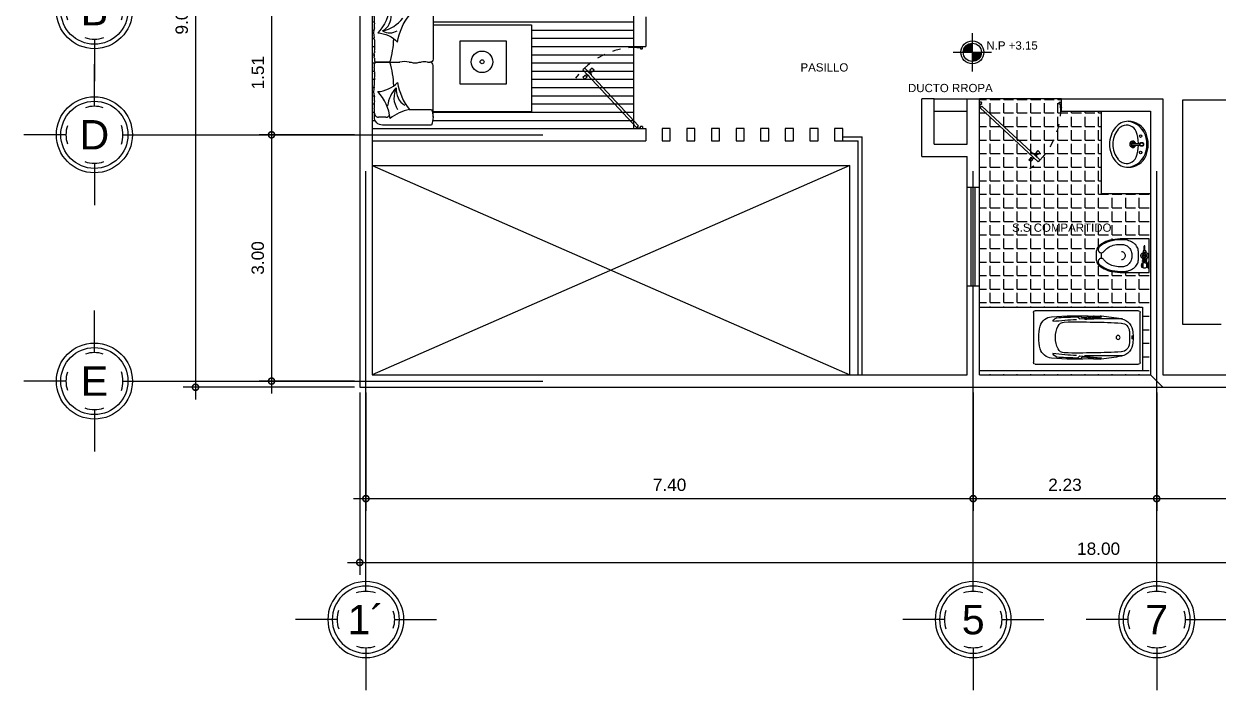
# Model space of a CAD drawing. Header units: inches. Extents: x -370 to 18, y -197 to 199.
# Drawn here: x -172.28 to -157.73, y 166.97 to 175.08 of the extents above; entities that cross this region are included whole.
import ezdxf
from ezdxf.enums import TextEntityAlignment as Align

# ---------------------------------------------------------------- set-up
doc = ezdxf.new("R2010")
doc.units = ezdxf.units.IN
doc.header["$MEASUREMENT"] = 0
doc.header["$PDMODE"] = 34
doc.header["$PDSIZE"] = 0.2
doc.linetypes.add('CENTER2', pattern=[28.575, 19.05, -3.175, 3.175, -3.175])
doc.linetypes.add('RAYITAS', pattern=[0.375, 0.25, -0.125])
for name, color, linetype in [('artefactos', 1, 'Continuous'), ('aux2', 194, 'Continuous'), ('MUEBLES', 7, 'Continuous')]:
    doc.layers.add(name, color=color, linetype=linetype)
doc.styles.get("Standard").update_dxf_attribs({"font": 'arial.ttf'})
doc.linetypes.add('ZIGZAG', pattern='A,0.0001,-0.2,[131,ltypeshp.shx,S=0.2,R=0,X=-0.2,Y=0],-0.4,[131,ltypeshp.shx,S=0.2,R=180,X=0.2,Y=0],-0.2', length=0.8001)
doc.dimstyles.new('E100', dxfattribs={"dimtxt": 0.15, "dimasz": 0.15, "dimexe": 0.15, "dimexo": 0.0625, "dimgap": 0.09, "dimtad": 1, "dimzin": 0, "dimdsep": 46, "dimtxsty": 'Standard', "dimblk": 'DOTSMALL', "dimcen": 0.09, "dimdle": 0.15, "dimclrd": 1, "dimclre": 1, "dimclrt": 2, "dimazin": 0, "dimtfac": 1, "dimtofl": 0, "dimtmove": 1, "dimatfit": 1, "dimldrblk": 'OPEN90', "dimfxl": 1, "dimtolj": 1, "dimtzin": 0, "dimarcsym": 0})

# ---------------------------------------------------------------- blocks, each defined once
blk = doc.blocks.new('BC-P3')
at = {"color": 1}
for p, q in [((-0.352, 0), (0.352, 0)), ((-0.375, -1.477), (-0.375, -0.023)), ((0.375, -0.023), (0.375, -1.477)), ((-0.26, -0.25), (-0.26, -0.65)), ((0.26, -0.25), (0.26, -0.65)), ((-0.299, -0.646), (-0.304, -0.562)), ((-0.295, -0.615), (-0.289, -0.545)), ((-0.295, -0.615), (-0.29, -0.621)), ((-0.289, -0.545), (-0.288, -0.546)), ((-0.289, -0.622), (-0.278, -0.816)), ((-0.26, -0.847), (-0.285, -0.558)), ((0.26, -0.847), (0.285, -0.558)), ((0.289, -0.622), (0.278, -0.816)), ((0.289, -0.545), (0.288, -0.546)), ((0.295, -0.615), (0.289, -0.545)), ((0.295, -0.615), (0.29, -0.621)), ((0.299, -0.646), (0.304, -0.562)), ((-0.295, -0.835), (-0.28, -0.82)), ((-0.295, -0.885), (-0.295, -0.835)), ((0.295, -0.835), (0.28, -0.82)), ((0.295, -0.885), (0.295, -0.835)), ((-0.295, -0.885), (-0.261, -0.851)), ((0.295, -0.885), (0.261, -0.851)), ((0.352, -1.5), (-0.352, -1.5))]:
    blk.add_line(p, q, dxfattribs=at)
blk.add_lwpolyline([(-0.026, -0.108, 0.338364), (-0.025, -0.109, 0.038384), (-0.018, -0.11, 0.0164), (-0.01, -0.111, 0.011665), (0.002, -0.111, 0.011665), (0.013, -0.111, 0.0164), (0.021, -0.11, 0.038384), (0.029, -0.109, 0.338364), (0.029, -0.108, 0.338364), (0.029, -0.107, 0.038384), (0.021, -0.106, 0.0164), (0.013, -0.105, 0.011665), (0.002, -0.105, 0.011665), (-0.01, -0.105, 0.0164), (-0.018, -0.106, 0.038384), (-0.025, -0.107, 0.338364)], format="xyb", close=True, dxfattribs=at)
blk.add_circle((0, -0.31), 0.0275, dxfattribs=at)
for centre, radius, start, end in [((-0.352, -0.023), 0.023, 90, 180), ((-0.067, -0.301), 0.2, 92.1239, 168.9839), ((-0.082, -0.272), 0.12, 92.5539, 176.467), ((0, -2.1), 1.95, 90, 92.5539), ((0, -2.1), 2, 90, 92.1239), ((0, -2.1), 2, 87.8761, 90), ((0, -2.1), 1.95, 87.4461, 90), ((0.067, -0.301), 0.2, 11.0161, 87.8761), ((0.082, -0.272), 0.12, 3.533, 87.4461), ((0.352, -0.023), 0.023, 0, 90), ((2.677, -0.835), 2.995, 168.9839, 174.4587), ((7.962, -0.768), 8.179, 176.467, 179.1704), ((-7.962, -0.768), 8.179, 0.8296, 3.533), ((-2.677, -0.835), 2.995, 5.5413, 11.0161), ((3.668, -0.903), 3.974, 176.4609, 184.9418), ((-0.205, -0.556), 0.1, 174.4587, 183.7832), ((-0.389, -0.652), 0.09, 356.4609, 3.7832), ((-0.291, -0.622), 0.002, 5, 45.7989), ((-0.289, -0.548), 0.002, 12.2804, 69.2529), ((-0.384, -0.569), 0.1, 4.1251, 12.2804), ((4.742, -0.654), 5.002, 179.9558, 181.4637), ((8.359, -0.88), 8.578, 178.4608, 181.2396), ((-8.359, -0.88), 8.578, 358.7604, 1.5392), ((-4.742, -0.654), 5.002, 358.5363, 0.0442), ((0.384, -0.569), 0.1, 167.7196, 175.8749), ((0.289, -0.548), 0.002, 110.7471, 167.7196), ((0.291, -0.622), 0.002, 134.2011, 175), ((-3.668, -0.903), 3.974, 355.0582, 3.5391), ((0.389, -0.652), 0.09, 176.2168, 183.5391), ((0.205, -0.556), 0.1, 356.2168, 5.5413), ((-0.284, -0.816), 0.006, 315, 3.2505), ((0.284, -0.816), 0.006, 176.7495, 225), ((4.351, -0.851), 4.64, 180.3451, 183.6254), ((-0.266, -0.847), 0.006, 315, 5), ((4.742, -0.654), 5.002, 182.7348, 186.5873), ((-4.742, -0.654), 5.002, 353.4127, 357.2652), ((0.266, -0.847), 0.006, 175, 225), ((-4.351, -0.851), 4.64, 356.3746, 359.6549), ((-0.18, -1.139), 0.1, 182.9172, 241.9463), ((-0.117, -1.064), 0.1, 181.2396, 243.8791), ((0, -0.825), 0.366, 243.8791, 270), ((0, -0.825), 0.366, 270, 296.1209), ((0.117, -1.064), 0.1, 296.1209, 358.7604), ((0.18, -1.139), 0.1, 298.0537, 357.0828), ((-0.112, -1.23), 0.18, 184.9418, 254.479), ((0.112, -1.23), 0.18, 285.521, 355.0582), ((-0.352, -1.477), 0.023, 180, 270), ((0, -0.825), 0.6, 254.479, 270), ((0, -0.825), 0.6, 270, 285.521), ((0.352, -1.477), 0.023, 270, 0)]:
    blk.add_arc(centre, radius, start, end, dxfattribs=at)
blk = doc.blocks.new('lo')
at = {"layer": 'artefactos', "color": 1, "linetype": 'Continuous'}
for p, q in [((0.036, 0.012), (0.124, 0.012)), ((0.036, -0.012), (0.124, -0.012))]:
    blk.add_line(p, q, dxfattribs=at)
at = {"layer": 'artefactos', "color": 1}
blk.add_lwpolyline([(-0.175, -0.206, 0.225897), (-0.02, -0.28, 0.302325), (0.197, -0.136, 0.099436), (0.224, 0, 0.099436), (0.197, 0.136, 0.302325), (-0.02, 0.28, 0.225897), (-0.175, 0.206, 0.172204), (-0.248, 0, 0.172204)], format="xyb", close=True, dxfattribs=at)
blk.add_lwpolyline([(-0.144, 0.181, 0.172204), (-0.208, 0, 0.172204), (-0.144, -0.181)], format="xyb", dxfattribs=at)
at = {"layer": 'artefactos', "color": 1, "linetype": 'Continuous'}
blk.add_circle((0.144, 0), 0.0233, dxfattribs=at)
at = {"layer": 'artefactos', "color": 1}
for centre, radius, start, end in [((-0.054, 0.024), 0.258, 82.5047, 82.5047), ((-0.054, -0.024), 0.258, 277.4953, 277.4953), ((-0.02, 0.08), 0.16, 117.069, 140.9171), ((-0.038, 0.114), 0.121, 20.3585, 117.069), ((-0.346, 0), 0.45, 1.4812, 20.3585), ((-0.346, 0), 0.45, 339.6415, 358.5184), ((-0.02, -0.08), 0.16, 219.0829, 242.931), ((-0.038, -0.114), 0.121, 242.931, 339.6415)]:
    blk.add_arc(centre, radius, start, end, dxfattribs=at)
at = {"layer": 'artefactos', "color": 1, "linetype": 'Continuous'}
blk.add_arc((0.036, 0), 0.0116, 90, 270, dxfattribs=at)
at = {"layer": 'aux2', "color": 1}
for centre, radius in [((0.131, 0.1), 0.015), ((0.144, 0), 0.0175), ((0.131, -0.1), 0.015)]:
    blk.add_circle(centre, radius, dxfattribs=at)
for centre, radius, start, end in [((-0.054, 0.024), 0.258, 22.1793, 82.5047), ((0.037, 0), 0.0375, 18.0708, 341.925), ((0.037, 0), 0.023, 30.3811, 329.6115), ((-0.128, 0), 0.336, 0, 21.2533), ((-0.054, -0.024), 0.258, 277.4953, 337.8207), ((-0.128, 0), 0.336, 338.7467, 0)]:
    blk.add_arc(centre, radius, start, end, dxfattribs=at)
blk = doc.blocks.new('videt')
at = {"layer": 'artefactos', "color": 1}
blk.add_line((0.024, 0.29), (-0.044, 0.29), dxfattribs=at)
for points in [[(0.196, 0.029, 0.049648), (0.183, 0.159, 0.06346), (0.151, 0.256, 0.103485), (0.093, 0.331, 0.178458), (0.04, 0.351), (-0.06, 0.351, 0.178458), (-0.112, 0.331, 0.103485), (-0.17, 0.256, 0.06346), (-0.203, 0.159, 0.049648), (-0.216, 0.029), (-0.216, -0.293), (0.196, -0.293)], [(-0.104, 0.322, 0.103485), (-0.159, 0.251, 0.06346), (-0.191, 0.157, 0.049648), (-0.204, 0.029, 0.075858), (-0.192, -0.046, 0.086069), (-0.162, -0.106, 0.105985), (-0.113, -0.148, 0.126201), (-0.06, -0.162), (0.04, -0.162, 0.126201), (0.093, -0.148, 0.105985), (0.142, -0.106, 0.086069), (0.172, -0.046, 0.075858), (0.184, 0.029, 0.049648), (0.171, 0.157, 0.06346), (0.139, 0.251, 0.103485), (0.085, 0.322, 0.097511), (0.07, 0.328, 0.09808), (0.055, 0.328, 0.098895), (0.041, 0.322, 0.099479), (0.03, 0.311, 0.099479), (0.025, 0.297, 0.098895), (0.025, 0.282, 0.09808), (0.031, 0.268, 0.097511), (0.041, 0.257, -0.102445), (0.087, 0.211, -0.077884), (0.116, 0.146, -0.065096), (0.127, 0.061, -0.024284), (0.125, 0.029, -0.115331), (0.115, -0.013, -0.103946), (0.086, -0.051, -0.091071), (0.043, -0.075, -0.083675), (-0.01, -0.084, -0.083675), (-0.063, -0.075, -0.091071), (-0.105, -0.051, -0.103946), (-0.135, -0.013, -0.115331), (-0.145, 0.029, -0.024284), (-0.146, 0.061, -0.065096), (-0.135, 0.146, -0.077884), (-0.106, 0.211, -0.102445), (-0.061, 0.257, 0.097511), (-0.05, 0.268, 0.09808), (-0.044, 0.282, 0.098895), (-0.044, 0.297, 0.099479), (-0.05, 0.311, 0.099479), (-0.061, 0.322, 0.098895), (-0.075, 0.328, 0.09808), (-0.09, 0.328, 0.097511)]]:
    blk.add_lwpolyline(points, format="xyb", close=True, dxfattribs=at)
blk.add_lwpolyline([(0.04, 0.043, -0.111064), (0.036, 0.026, -0.102841), (0.025, 0.012, -0.093011), (0.01, 0.003, -0.087082), (-0.01, -0.001, -0.087082), (-0.029, 0.003, -0.093011), (-0.045, 0.012, -0.102841), (-0.056, 0.026, -0.111064), (-0.06, 0.043, -0.111064)], format="xyb", dxfattribs=at)
at = {"layer": 'aux2', "color": 1}
for p, q in [((-0.166, -0.293), (-0.166, -0.281)), ((-0.154, -0.215), (-0.154, -0.203)), ((-0.083, -0.215), (-0.154, -0.215)), ((-0.083, -0.259), (-0.154, -0.259)), ((-0.154, -0.277), (-0.154, -0.259)), ((-0.15, -0.206), (-0.15, -0.201)), ((-0.15, -0.276), (-0.15, -0.265)), ((-0.135, -0.209), (-0.147, -0.209)), ((-0.135, -0.262), (-0.147, -0.262)), ((-0.132, -0.206), (-0.132, -0.197)), ((-0.132, -0.274), (-0.132, -0.265)), ((-0.125, -0.206), (-0.125, -0.197)), ((-0.125, -0.274), (-0.125, -0.265)), ((-0.11, -0.209), (-0.122, -0.209)), ((-0.11, -0.262), (-0.122, -0.262)), ((-0.107, -0.206), (-0.107, -0.201)), ((-0.107, -0.276), (-0.107, -0.265)), ((-0.104, -0.215), (-0.104, -0.203)), ((-0.104, -0.277), (-0.104, -0.259)), ((-0.091, -0.293), (-0.091, -0.281)), ((-0.083, -0.212), (-0.07, -0.212)), ((-0.083, -0.262), (-0.083, -0.212)), ((-0.083, -0.237), (-0.07, -0.237)), ((-0.083, -0.262), (-0.07, -0.262)), ((-0.07, -0.262), (-0.07, -0.212)), ((-0.058, -0.215), (-0.07, -0.215)), ((-0.058, -0.259), (-0.07, -0.259)), ((-0.046, -0.212), (-0.058, -0.212)), ((-0.058, -0.262), (-0.058, -0.212)), ((-0.046, -0.262), (-0.058, -0.262)), ((0.047, -0.221), (0.031, -0.221)), ((0.047, -0.252), (0.031, -0.252)), ((0.047, -0.252), (0.047, -0.221)), ((0.05, -0.234), (0.106, -0.234)), ((0.05, -0.24), (0.106, -0.24)), ((-0.166, -0.293), (-0.091, -0.293))]:
    blk.add_line(p, q, dxfattribs=at)
blk.add_lwpolyline([(-0.035, -0.237), (-0.022, -0.259), (0.003, -0.259), (0.015, -0.237), (0.003, -0.215), (-0.022, -0.215)], close=True, dxfattribs=at)
for centre, radius in [((-0.01, -0.237), 0.0437), ((-0.01, -0.236), 0.025), ((-0.01, -0.237), 0.025), ((-0.01, -0.237), 0.00855)]:
    blk.add_circle(centre, radius, dxfattribs=at)
for centre, radius, start, end in [((-0.129, -0.39), 0.116, 71.0754, 108.9246), ((-0.119, -0.237), 0.0406, 147.7952, 212.2048), ((-0.129, -0.25), 0.0531, 61.9275, 118.0725), ((-0.147, -0.206), 0.00312, 180, 270), ((-0.147, -0.265), 0.00312, 90, 180), ((-0.135, -0.206), 0.00312, 270, 0), ((-0.135, -0.265), 0.00312, 0, 90), ((-0.122, -0.206), 0.00312, 180, 270), ((-0.122, -0.265), 0.00312, 90, 180), ((-0.11, -0.206), 0.00312, 270, 0), ((-0.11, -0.265), 0.00312, 0, 90), ((-0.138, -0.237), 0.0406, 327.7958, 32.2042), ((0.05, -0.231), 0.00312, 180, 270), ((0.05, -0.243), 0.00312, 90, 180), ((0.106, -0.237), 0.00312, 270, 90)]:
    blk.add_arc(centre, radius, start, end, dxfattribs=at)
blk = doc.blocks.new('sillon2_pl')
at = {"layer": 'artefactos', "color": 1}
for p, q in [((-1.434, 0.554), (-1.434, 0.646)), ((-1.434, 0.554), (-1.434, 0.646)), ((-1.384, 0.696), (-1.337, 0.696)), ((-1.039, 0.696), (-0.978, 0.696)), ((-0.88, 0.696), (-0.883, 0.696)), ((-0.816, 0.696), (-0.785, 0.696)), ((-0.765, 0.505), (-0.765, 0.676)), ((-0.765, 0.676), (-0.765, 0.387)), ((-0.765, 0.676), (-0.765, 0.387)), ((-0.714, 0.696), (-0.745, 0.696)), ((-0.714, 0.696), (-0.745, 0.696)), ((-0.647, 0.696), (-0.65, 0.696)), ((-0.65, 0.696), (-0.647, 0.696)), ((-0.491, 0.696), (-0.552, 0.696)), ((-0.491, 0.696), (-0.552, 0.696)), ((-0.146, 0.696), (-0.193, 0.696)), ((-0.146, 0.696), (-0.193, 0.696)), ((-0.096, 0.554), (-0.096, 0.646)), ((-0.765, 0.272), (-0.765, 0.249)), ((-0.765, 0.272), (-0.765, 0.249)), ((-0.765, 0.15), (-0.765, 0.124)), ((-0.765, 0.15), (-0.765, 0.124)), ((-0.765, 0.048), (-0.765, 0.019)), ((-0.765, 0.048), (-0.765, 0.019)), ((-1.434, -0.019), (-1.339, -0.019)), ((-0.096, -0.019), (-0.191, -0.019))]:
    blk.add_line(p, q, dxfattribs=at)
for points in [[(-1.339, 0.27), (-1.339, 0, -0.2), (-1.53, 0), (-1.53, 0.596, -0.414214), (-1.43, 0.696), (-1.384, 0.696)], [(-0.191, 0.27), (-0.191, 0, 0.2), (0, 0), (0, 0.596, 0.414214), (-0.1, 0.696), (-0.146, 0.696)], [(-1.339, -0.019), (-0.803, -0.019, 0.414214), (-0.765, 0.019, 0.414214)], [(-0.191, -0.019), (-0.727, -0.019, -0.414214), (-0.765, 0.019, -0.414214)]]:
    blk.add_lwpolyline(points, format="xyb", dxfattribs=at)
for points in [[(-1.123, 0.654, 0.188011), (-1.011, 0.413, 0.130529), (-1.34, 0.269, 0.110936), (-1.451, 0.504, 0.162859)], [(-0.407, 0.654, -0.188011), (-0.519, 0.413, -0.130529), (-0.19, 0.269, -0.110936), (-0.079, 0.504, -0.162859)]]:
    blk.add_lwpolyline(points, format="xyb", close=True, dxfattribs=at)
blk.add_lwpolyline([(-0.765, 0.508), (-0.765, 0.387)], dxfattribs=at)
blk.add_lwpolyline([(-0.765, 0.508), (-0.765, 0.387)], dxfattribs=at)
for centre, radius, start, end in [((-1.384, 0.646), 0.05, 90, 180), ((-1.337, 0.796), 0.1, 270, 278.0558), ((-1.286, 0.435), 0.265, 78.495, 98.0558), ((-1.213, 0.792), 0.1, 258.495, 286.1875), ((-1.119, 0.469), 0.236, 76.2743, 106.1875), ((-1.039, 0.796), 0.1, 256.2743, 270), ((-0.978, 0.596), 0.1, 78.1557, 90), ((-0.929, 0.828), 0.137, 258.1557, 281.8443), ((-0.88, 0.596), 0.1, 90, 101.8443), ((-0.883, 0.796), 0.1, 270, 278.3033), ((-0.849, 0.567), 0.131, 81.6967, 98.3033), ((-0.816, 0.796), 0.1, 261.6967, 270), ((-0.785, 0.676), 0.02, 0, 90), ((-0.745, 0.676), 0.02, 90, 180), ((-0.714, 0.796), 0.1, 270, 278.3033), ((-0.681, 0.567), 0.131, 81.6967, 98.3033), ((-0.647, 0.796), 0.1, 261.6967, 270), ((-0.65, 0.596), 0.1, 78.1557, 90), ((-0.601, 0.828), 0.137, 258.1557, 281.8443), ((-0.552, 0.596), 0.1, 90, 101.8443), ((-0.491, 0.796), 0.1, 270, 283.7257), ((-0.411, 0.469), 0.236, 73.8125, 103.7257), ((-0.239, 0.508), 0.168, 148.6915, 212.7243), ((0.03, 0.681), 0.421, 191.7546, 231.9312), ((-0.207, 0.688), 0.198, 207.9549, 275.6386), ((-0.317, 0.792), 0.1, 253.8125, 281.505), ((-0.244, 0.435), 0.265, 81.9442, 101.505), ((-0.193, 0.796), 0.1, 261.9442, 270), ((-0.146, 0.646), 0.05, 0, 90), ((-1.384, 0.554), 0.05, 180, 240.317), ((-1.195, 0.188), 0.269, 63.5733, 122.7227), ((-1.335, 0.169), 0.367, 44.9344, 83.6555), ((-1.08, 1.55), 1.091, 271.5025, 286.7771), ((-0.45, 1.55), 1.091, 253.2229, 268.4975), ((-0.146, 0.554), 0.05, 299.683, 0), ((-1.102, 0.213), 0.217, 83.0467, 149.6684), ((-0.955, 0.33), 0.199, 343.1656, 16.8344), ((-0.613, 0.199), 0.16, 161.8971, 198.1029), ((-0.903, 0.086), 0.143, 344.5514, 15.4486)]:
    blk.add_arc(centre, radius, start, end, dxfattribs=at)
blk = doc.blocks.new('*U41')
at = {"layer": 'artefactos', "color": 1}
for p, q in [((0.011, 0.034), (0.717, 0.69)), ((0.032, 0.013), (0.738, 0.668)), ((0.625, 0.689), (0.601, 0.665)), ((0.601, 0.665), (0.629, 0.637)), ((0.625, 0.689), (0.653, 0.661)), ((0.653, 0.661), (0.629, 0.637)), ((0.675, 0.653), (0.637, 0.615)), ((0.637, 0.615), (0.64, 0.612)), ((0.664, 0.588), (0.661, 0.591)), ((0.702, 0.626), (0.664, 0.588)), ((0.675, 0.653), (0.678, 0.65)), ((0.71, 0.604), (0.686, 0.58)), ((0.702, 0.626), (0.699, 0.629)), ((0.738, 0.576), (0.71, 0.604)), ((0.738, 0.668), (0.717, 0.69)), ((0.714, 0.552), (0.686, 0.58)), ((0.738, 0.576), (0.714, 0.552)), ((0, 0.031), (0, -0.031)), ((0.008, 0.034), (0.003, 0.034)), ((0.011, 0.034), (0.032, 0.013)), ((0.011, 0.031), (0.011, -0.011)), ((0.989, 0.031), (0.989, -0.011)), ((0.992, 0.034), (0.997, 0.034)), ((1, 0.031), (1, -0.031)), ((0.025, -0.034), (0.003, -0.034)), ((0.011, -0.011), (0.025, -0.011)), ((0.028, -0.014), (0.028, -0.031)), ((0.972, -0.014), (0.972, -0.031)), ((0.989, -0.011), (0.975, -0.011)), ((0.975, -0.034), (0.997, -0.034))]:
    blk.add_line(p, q, dxfattribs=at)
at = {"layer": 'artefactos', "color": 1, "linetype": 'RAYITAS', "ltscale": 0.15}
blk.add_arc((0.061, 0.034), 0.928, 0, 53.3291, dxfattribs=at)
at = {"layer": 'artefactos', "color": 1}
for centre, radius, start, end in [((0.624, 0.629), 0.0188, 310.968, 53.1574), ((0.661, 0.665), 0.0188, 216.8426, 319.032), ((0.678, 0.576), 0.0188, 36.8426, 139.032), ((0.714, 0.612), 0.0188, 130.968, 233.1574), ((0.003, 0.031), 0.003, 90, 180), ((0.008, 0.031), 0.003, 0, 90), ((0.992, 0.031), 0.003, 90, 180), ((0.997, 0.031), 0.003, 0, 90), ((0.003, -0.031), 0.003, 180, 270), ((0.025, -0.014), 0.003, 0, 90), ((0.025, -0.031), 0.003, 270, 0), ((0.975, -0.014), 0.003, 90, 180), ((0.975, -0.031), 0.003, 180, 270), ((0.997, -0.031), 0.003, 270, 0)]:
    blk.add_arc(centre, radius, start, end, dxfattribs=at)
blk = doc.blocks.new('EJE NORTE NUEVO')
at = {"color": 8}
for p, q in [((0, 3.252), (0, 3.764)), ((-0.347, 2.905), (-0.859, 2.905)), ((0.347, 2.905), (0.859, 2.905))]:
    blk.add_line(p, q, dxfattribs=at)
at = {"color": 2, "linetype": 'CENTER2'}
blk.add_line((0, 2.558), (0, -2.558), dxfattribs=at)
at = {"color": 8}
blk.add_circle((0, 2.905), 0.463, dxfattribs=at)
at = {"color": 4}
blk.add_circle((0, 2.905), 0.409, dxfattribs=at)
at = {"color": 8}
for start, end in [(71.4161, 108.5839), (160.6993, 199.2784), (341.7694, 18.2529), (251.0526, 288.9474)]:
    blk.add_arc((0, 2.905), 0.347, start, end, dxfattribs=at)
at = {"color": 4}
blk.add_attdef('A', text='', height=0.358, dxfattribs=at).set_placement((0, 2.905), align=Align.MIDDLE_CENTER)
blk = doc.blocks.new('_DotSmall')
at = {"color": 0, "linetype": 'ByBlock', "const_width": 0.5}
blk.add_lwpolyline([(-0.0625, 0, 1), (0.0625, 0, 1)], format="xyb", close=True, dxfattribs=at)
blk = doc.blocks.new('*D722')
at = {"color": 1, "lineweight": -2, "transparency": 16777216}
for p, q in [((-169.26, 175.394), (-169.26, 173.582)), ((-168.248, 175.244), (-169.41, 175.244)), ((-168.248, 173.732), (-169.41, 173.732))]:
    blk.add_line(p, q, dxfattribs=at)
at = {"layer": 'DEFPOINTS', "color": 0, "transparency": 16777216}
for p in [(-168.186, 175.244), (-169.26, 173.732), (-168.186, 173.732)]:
    blk.add_point(p, dxfattribs=at)
at = {"color": 1, "lineweight": -2, "transparency": 16777216, "xscale": 0.15, "yscale": 0.15, "zscale": 0.15}
for p, rotation in [((-169.26, 175.244), 90), ((-169.26, 173.732), 270)]:
    blk.add_blockref('_DotSmall', p, dxfattribs=dict(at, rotation=rotation))
at = {"color": 2, "transparency": 16777216, "insert": (-169.426, 174.488), "char_height": 0.15, "attachment_point": 5, "rotation": 90}
blk.add_mtext('\\A1;1.51', dxfattribs=at)
blk = doc.blocks.new('_Open90')
at = {"color": 0, "linetype": 'ByBlock', "lineweight": -2}
for p, q in [((0, 0), (-1, 0)), ((-0.5, 0.5), (0, 0)), ((0, 0), (-0.5, -0.5))]:
    blk.add_line(p, q, dxfattribs=at)
blk = doc.blocks.new('*D723')
at = {"color": 1, "lineweight": -2, "transparency": 16777216}
for p, q in [((-169.26, 173.882), (-169.26, 170.582)), ((-168.248, 173.732), (-169.41, 173.732)), ((-168.248, 170.732), (-169.41, 170.732))]:
    blk.add_line(p, q, dxfattribs=at)
at = {"layer": 'DEFPOINTS', "color": 0, "transparency": 16777216}
for p in [(-168.186, 173.732), (-169.26, 170.732), (-168.186, 170.732)]:
    blk.add_point(p, dxfattribs=at)
at = {"color": 1, "lineweight": -2, "transparency": 16777216, "xscale": 0.15, "yscale": 0.15, "zscale": 0.15}
for p, rotation in [((-169.26, 173.732), 90), ((-169.26, 170.732), 270)]:
    blk.add_blockref('_DotSmall', p, dxfattribs=dict(at, rotation=rotation))
at = {"color": 2, "transparency": 16777216, "insert": (-169.427, 172.232), "char_height": 0.15, "attachment_point": 5, "rotation": 90}
blk.add_mtext('\\A1;3.00', dxfattribs=at)
blk = doc.blocks.new('*D724')
at = {"color": 1, "lineweight": -2, "transparency": 16777216}
for p, q in [((-170.186, 179.807), (-170.186, 170.507)), ((-168.248, 179.657), (-170.336, 179.657)), ((-168.248, 170.657), (-170.336, 170.657))]:
    blk.add_line(p, q, dxfattribs=at)
at = {"layer": 'DEFPOINTS', "color": 0, "transparency": 16777216}
for p in [(-168.186, 179.657), (-170.186, 170.657), (-168.186, 170.657)]:
    blk.add_point(p, dxfattribs=at)
at = {"color": 1, "lineweight": -2, "transparency": 16777216, "xscale": 0.15, "yscale": 0.15, "zscale": 0.15}
for p, rotation in [((-170.186, 179.657), 90), ((-170.186, 170.657), 270)]:
    blk.add_blockref('_DotSmall', p, dxfattribs=dict(at, rotation=rotation))
at = {"color": 2, "transparency": 16777216, "insert": (-170.353, 175.157), "char_height": 0.15, "attachment_point": 5, "rotation": 90}
blk.add_mtext('\\A1;9.00', dxfattribs=at)
blk = doc.blocks.new('*D725')
at = {"color": 1, "lineweight": -2, "transparency": 16777216}
for p, q in [((-168.111, 170.595), (-168.111, 169.151)), ((-160.714, 170.595), (-160.714, 169.151)), ((-168.261, 169.301), (-160.564, 169.301))]:
    blk.add_line(p, q, dxfattribs=at)
at = {"layer": 'DEFPOINTS', "color": 0, "transparency": 16777216}
for p in [(-168.111, 170.657), (-160.714, 170.657), (-160.714, 169.301)]:
    blk.add_point(p, dxfattribs=at)
at = {"color": 1, "lineweight": -2, "transparency": 16777216, "xscale": 0.15, "yscale": 0.15, "zscale": 0.15, "rotation": 180}
blk.add_blockref('_DotSmall', (-168.111, 169.301), dxfattribs=at)
at = {"color": 1, "lineweight": -2, "transparency": 16777216, "xscale": 0.15, "yscale": 0.15, "zscale": 0.15}
blk.add_blockref('_DotSmall', (-160.714, 169.301), dxfattribs=at)
at = {"color": 2, "transparency": 16777216, "insert": (-164.412, 169.468), "char_height": 0.15, "attachment_point": 5}
blk.add_mtext('\\A1;7.40', dxfattribs=at)
blk = doc.blocks.new('*D726')
at = {"color": 1, "lineweight": -2, "transparency": 16777216}
for p, q in [((-160.714, 170.595), (-160.714, 169.151)), ((-158.479, 170.595), (-158.479, 169.151)), ((-160.864, 169.301), (-158.329, 169.301))]:
    blk.add_line(p, q, dxfattribs=at)
at = {"layer": 'DEFPOINTS', "color": 0, "transparency": 16777216}
for p in [(-160.714, 170.657), (-158.479, 170.657), (-158.479, 169.301)]:
    blk.add_point(p, dxfattribs=at)
at = {"color": 1, "lineweight": -2, "transparency": 16777216, "xscale": 0.15, "yscale": 0.15, "zscale": 0.15, "rotation": 180}
blk.add_blockref('_DotSmall', (-160.714, 169.301), dxfattribs=at)
at = {"color": 1, "lineweight": -2, "transparency": 16777216, "xscale": 0.15, "yscale": 0.15, "zscale": 0.15}
blk.add_blockref('_DotSmall', (-158.479, 169.301), dxfattribs=at)
at = {"color": 2, "transparency": 16777216, "insert": (-159.596, 169.468), "char_height": 0.15, "attachment_point": 5}
blk.add_mtext('\\A1;2.23', dxfattribs=at)
blk = doc.blocks.new('*D727')
at = {"color": 1, "lineweight": -2, "transparency": 16777216}
for p, q in [((-150.186, 172.545), (-150.186, 169.151)), ((-158.479, 170.595), (-158.479, 169.151)), ((-158.629, 169.301), (-150.036, 169.301))]:
    blk.add_line(p, q, dxfattribs=at)
at = {"layer": 'DEFPOINTS', "color": 0, "transparency": 16777216}
for p in [(-150.186, 172.607), (-158.479, 170.657), (-150.186, 169.301)]:
    blk.add_point(p, dxfattribs=at)
at = {"color": 1, "lineweight": -2, "transparency": 16777216, "xscale": 0.15, "yscale": 0.15, "zscale": 0.15, "rotation": 180}
blk.add_blockref('_DotSmall', (-158.479, 169.301), dxfattribs=at)
at = {"color": 1, "lineweight": -2, "transparency": 16777216, "xscale": 0.15, "yscale": 0.15, "zscale": 0.15}
blk.add_blockref('_DotSmall', (-150.186, 169.301), dxfattribs=at)
at = {"color": 2, "transparency": 16777216, "insert": (-154.332, 169.468), "char_height": 0.15, "attachment_point": 5}
blk.add_mtext('\\A1;8.29', dxfattribs=at)
blk = doc.blocks.new('*D712')
at = {"color": 1, "lineweight": -2, "transparency": 16777216}
for p, q in [((-168.186, 170.595), (-168.186, 168.373)), ((-150.186, 170.595), (-150.186, 168.373)), ((-168.336, 168.523), (-150.036, 168.523))]:
    blk.add_line(p, q, dxfattribs=at)
at = {"layer": 'DEFPOINTS', "color": 0, "transparency": 16777216}
for p in [(-168.186, 170.657), (-150.186, 170.657), (-150.186, 168.523)]:
    blk.add_point(p, dxfattribs=at)
at = {"color": 1, "lineweight": -2, "transparency": 16777216, "xscale": 0.15, "yscale": 0.15, "zscale": 0.15, "rotation": 180}
blk.add_blockref('_DotSmall', (-168.186, 168.523), dxfattribs=at)
at = {"color": 1, "lineweight": -2, "transparency": 16777216, "xscale": 0.15, "yscale": 0.15, "zscale": 0.15}
blk.add_blockref('_DotSmall', (-150.186, 168.523), dxfattribs=at)
at = {"color": 2, "transparency": 16777216, "insert": (-159.186, 168.69), "char_height": 0.15, "attachment_point": 5}
blk.add_mtext('\\A1;18.00', dxfattribs=at)
blk = doc.blocks.new('A$C01451027')
h = blk.add_hatch(color=256)
h.dxf.hatch_style = 1
h.paths.add_polyline_path([(-0.111, 0), (0, 0), (0, 0.111, 0.414214)])
h = blk.add_hatch(color=256)
h.dxf.hatch_style = 1
h.paths.add_polyline_path([(0, 0), (0, -0.111, 0.414214), (0.111, 0)])
at = {"color": 2}
for p, q in [((0, -0.233), (0, 0.233)), ((-0.233, 0), (0.233, 0))]:
    blk.add_line(p, q, dxfattribs=at)
blk.add_circle((0, 0), 0.14, dxfattribs=at)
at = {"color": 3}
blk.add_circle((0, 0), 0.111, dxfattribs=at)

msp = doc.modelspace()

# ---------------------------------------------------------------- hatches: boundary and pattern name
h = msp.add_hatch()
h.set_pattern_fill('LINE', color=8, scale=0.8)
h.set_pattern_definition([(0, (135.44616, 159.80758), (0, 0.1), [])])
h.paths.add_polyline_path([(-164.85268, 177.85734), (-165.85268, 177.85734), (-165.89551, 177.85734), (-165.89551, 176.98456), (-167.43932, 176.98456), (-167.43932, 175.39524), (-168.03578, 175.39524), (-168.03578, 173.80734), (-164.85268, 173.80734), (-164.85268, 174.80734)])
h.paths.add_polyline_path([(-166.09194, 175.0719), (-166.09194, 174.01136), (-167.29273, 174.01136), (-167.29273, 173.94603, -0.09901951), (-167.31186, 173.8504), (-167.90773, 173.8504, -0.41421356), (-168.00773, 173.9504), (-168.00773, 173.99603), (-168.00773, 174.04342, 0.03516461), (-168.00872, 174.05744, -0.08555812), (-168.00601, 174.14739, 0.12142274), (-168.00797, 174.19521, -0.13126719), (-168.01059, 174.31725, 0.05996154), (-168.00773, 174.34098), (-168.00773, 174.4028, -0.05172674), (-168.00561, 174.42332, 0.10373104), (-168.00561, 174.47964, -0.04877728), (-168.00774, 174.49898, 0.03329696), (-168.00878, 174.51225, -0.0725873), (-168.00878, 174.55018, 0.03624597), (-168.00773, 174.56462), (-168.00773, 174.5954, -0.41421356), (-167.98773, 174.6154, -0.41421356), (-168.00773, 174.6354), (-168.00773, 174.66618, 0.03624597), (-168.00878, 174.68062, -0.0725873), (-168.00878, 174.71856, 0.03624597), (-168.00773, 174.733), (-168.00773, 174.73064, -0.05172674), (-168.00561, 174.75117, 0.10373104), (-168.00561, 174.80748, -0.05172674), (-168.00773, 174.82801), (-168.00773, 174.88983, 0.05996154), (-168.01059, 174.91355, -0.13126719), (-168.00797, 175.03559, 0.12142274), (-168.00601, 175.08341, -0.08555812), (-168.00872, 175.17337, 0.03516461), (-168.00773, 175.18738), (-168.00773, 175.23478), (-168.00773, 175.2804, -0.41421356), (-167.90773, 175.3804), (-167.31186, 175.3804, -0.09901951), (-167.29273, 175.28478), (-167.29273, 175.18915), (-167.29273, 175.0719)], flags=16)
h.paths.add_polyline_path([(-166.40419, 174.87836), (-166.40419, 174.35001), (-166.96203, 174.35001), (-166.96203, 174.87836)], flags=0)
h.paths.add_polyline_path([(-166.56568, 174.62065, -1), (-166.82693, 174.62065, -1)], flags=0)
h.paths.add_polyline_path([(-166.67179, 174.6214, -1), (-166.71882, 174.6214, -1)], flags=0)
h.paths.add_polyline_path([(-167.07047, 175.81235), (-167.09185, 175.8253, 0.36632571), (-167.09188, 176.13957), (-167.07077, 176.15297, -0.36002678)], flags=16)
h.paths.add_polyline_path([(-167.13909, 175.82372), (-167.3193, 175.80407, -0.45008597), (-167.37464, 175.85296), (-167.37464, 176.1069, -0.43656846), (-167.32165, 176.15615), (-167.14101, 176.14022, -0.39262692), (-167.09535, 176.09103), (-167.09577, 175.87268, -0.37881195)], flags=16)
h.paths.add_polyline_path([(-167.81648, 174.6154, -0.06674679), (-167.77041, 174.329, 0.04153414), (-167.72484, 174.3692, 0.13052911), (-167.58037, 174.03996, 0.11093604), (-167.81605, 173.9298, 0.16285872), (-167.96626, 174.25724, 0.14534207), (-167.77041, 174.329, 0.06674679), (-167.81648, 174.6154, 0.06674679), (-167.77041, 174.9018, 0.14534207), (-167.96626, 174.97356, 0.16285872), (-167.81605, 175.30101, 0.11093604), (-167.58037, 175.19084, 0.13052911), (-167.72484, 174.8616, 0.04153414), (-167.77041, 174.9018, -0.06674679)], flags=0)
h.paths.add_polyline_path([(-167.07047, 176.43026), (-167.09185, 176.44322, 0.36632571), (-167.09188, 176.75749), (-167.07077, 176.77088, -0.36002678)], flags=16)
h.paths.add_polyline_path([(-167.13909, 176.44164), (-167.3193, 176.42198, -0.45008597), (-167.37464, 176.47088), (-167.37464, 176.72481, -0.43656846), (-167.32165, 176.77407), (-167.14101, 176.75814, -0.39262692), (-167.09535, 176.70895), (-167.09577, 176.4906, -0.37881195)], flags=16)
h.paths.add_polyline_path([(-166.42051, 175.78443), (-165.51669, 175.78443), (-165.51669, 176.15894), (-166.42051, 176.15894)], flags=24)
at = {"transparency": 33554610}
h = msp.add_hatch(dxfattribs=at)
h.set_pattern_fill('ANGLE', color=8, scale=0.6)
h.set_pattern_definition([(0, (134.67832, 159.80758), (0, 0.165), [0.12, -0.045]), (90, (134.67832, 159.80758), (-0.165, 1e-17), [0.12, -0.045])])
h.paths.add_polyline_path([(-158.55362, 173.01894), (-159.15362, 173.01894), (-159.15362, 174.01894), (-159.63858, 174.01894), (-159.63858, 174.16894), (-160.63858, 174.16894), (-160.63858, 173.08814), (-160.63858, 171.88814), (-160.63858, 171.63307), (-158.65058, 171.63307), (-158.65058, 170.85853), (-160.63858, 170.85853), (-160.63858, 170.80734), (-158.55362, 170.80734)])
h.paths.add_polyline_path([(-159.21433, 172.21023), (-159.21433, 172.31023, -0.17845785), (-159.19494, 172.36281, -0.103485), (-159.12005, 172.42072, -0.06346019), (-159.02279, 172.45351, -0.04964787), (-158.89245, 172.46648), (-158.57058, 172.46648), (-158.57058, 172.05398), (-158.89245, 172.05398, -0.04964787), (-159.02279, 172.06695, -0.06346019), (-159.12005, 172.09974, -0.103485), (-159.19494, 172.15765, -0.17845785)], flags=16)
h.paths.add_polyline_path([(-159.19136, 172.17988, -0.09807999), (-159.19146, 172.19511, -0.09889518), (-159.18575, 172.20919, -0.09947943), (-159.17511, 172.21993, -0.09947943), (-159.16115, 172.22572, -0.04876452), (-159.15363, 172.22646), (-159.15363, 172.294, -0.04876452), (-159.16115, 172.29474, -0.09947943), (-159.17511, 172.30053, -0.09947943), (-159.18575, 172.31127, -0.09889518), (-159.19146, 172.32535, -0.09807999), (-159.19136, 172.34058, -0.09751124), (-159.18543, 172.3547, -0.103485), (-159.11459, 172.40947, -0.06346019), (-159.02033, 172.44125, -0.04964787), (-158.89245, 172.45398, -0.07585802), (-158.81736, 172.44252, -0.08606917), (-158.75771, 172.41188, -0.10598536), (-158.71543, 172.36303, -0.12620097), (-158.70189, 172.31023), (-158.70189, 172.21023, -0.12620097), (-158.71543, 172.15743, -0.10598536), (-158.75771, 172.10858, -0.08606917), (-158.81736, 172.07794, -0.07585802), (-158.89245, 172.06648, -0.04964787), (-159.02033, 172.07921, -0.06346019), (-159.11459, 172.11099, -0.103485), (-159.18543, 172.16576, -0.09751124)], flags=0)
h.paths.add_polyline_path([(-158.66098, 172.16648), (-158.64848, 172.16648), (-158.64848, 172.18719), (-158.6516, 172.18719), (-158.6516, 172.19969), (-158.64848, 172.21219), (-158.6516, 172.21219), (-158.6516, 172.22417, -0.24704609), (-158.67058, 172.26023, -0.31237222), (-158.64223, 172.30118), (-158.64223, 172.31662), (-158.63308, 172.31662, 0.41421356), (-158.62995, 172.31974), (-158.62995, 172.37585, -1), (-158.6237, 172.37585), (-158.6237, 172.31974, 0.41421356), (-158.62058, 172.31662), (-158.61143, 172.31662), (-158.61143, 172.30118, -0.31237222), (-158.58308, 172.26023, -0.24704609), (-158.60205, 172.22417), (-158.60205, 172.21219), (-158.60518, 172.21219), (-158.60518, 172.19969), (-158.60205, 172.19969), (-158.60205, 172.18719), (-158.60297, 172.16648), (-158.58659, 172.16648, -0.02809739), (-158.58308, 172.17898), (-158.57058, 172.17898), (-158.57058, 172.10398), (-158.58308, 172.10398, -0.02809739), (-158.58659, 172.11648), (-158.60518, 172.11648, -0.28868084), (-158.64848, 172.11648), (-158.66098, 172.11648, -0.25)], flags=0)
h.paths.add_polyline_path([(-158.65473, 172.1196), (-158.65785, 172.1196, 0.41421356), (-158.65473, 172.12273), (-158.65473, 172.13835), (-158.65785, 172.13835, -0.41421356), (-158.65473, 172.13523)], flags=0)
h.paths.add_polyline_path([(-158.65785, 172.1446, 0.41421356), (-158.65473, 172.14773), (-158.65473, 172.16335), (-158.65785, 172.16335, -0.41421356), (-158.65473, 172.16023), (-158.65473, 172.1446)], flags=0)
h.paths.add_polyline_path([(-158.60205, 172.16335), (-158.59893, 172.16335, 0.41421356), (-158.60205, 172.16023), (-158.60205, 172.1446), (-158.59893, 172.1446, -0.41421356), (-158.60205, 172.14773)], flags=0)
h.paths.add_polyline_path([(-158.60518, 172.27008), (-158.60518, 172.25038, 0.10157263), (-158.60315, 172.26023, 0.10157263)], flags=0)
h.paths.add_polyline_path([(-158.65183, 172.26023, -1), (-158.60183, 172.26023, -1)], flags=0)
h.paths.add_polyline_path([(-158.61828, 172.26023, -1), (-158.63538, 172.26023, -1)], flags=0)
h.paths.add_polyline_path([(-158.60205, 172.12273), (-158.60205, 172.13835), (-158.59893, 172.13835, 0.41421356), (-158.60205, 172.13523), (-158.60205, 172.1196), (-158.59893, 172.1196, -0.41421356)], flags=0)
h.paths.add_polyline_path([(-160.27161, 172.49458), (-159.01077, 172.49458), (-159.01077, 172.70065), (-160.27161, 172.70065)], flags=24)

# ---------------------------------------------------------------- linework, layer by layer
at = {"color": 4}
for p, q in [((-168.18578, 179.65734), (-168.18578, 170.65734)), ((-168.03578, 179.50734), (-168.03578, 170.80734)), ((-164.85268, 179.50734), (-164.85268, 174.80734)), ((-164.70268, 175.16894), (-164.70268, 174.80734)), ((-164.85268, 174.80734), (-164.70268, 174.80734)), ((-161.33858, 173.46894), (-161.33858, 174.16894)), ((-161.18858, 174.16894), (-161.33858, 174.16894)), ((-161.18858, 173.61894), (-161.18858, 174.16894)), ((-160.78858, 173.61894), (-160.78858, 174.16894)), ((-160.78858, 174.16894), (-160.63858, 174.16894)), ((-160.63858, 173.08814), (-160.63858, 174.16894)), ((-159.63858, 174.01894), (-159.63858, 174.16894)), ((-159.63858, 174.16894), (-158.40362, 174.16894)), ((-158.40362, 174.16894), (-158.40362, 170.80734)), ((-159.63858, 174.01894), (-158.55362, 174.01894)), ((-158.55362, 174.01894), (-158.55362, 170.80734)), ((-168.03578, 173.80734), (-164.70268, 173.80734)), ((-164.70268, 173.80734), (-164.70268, 173.65734)), ((-168.03578, 173.65734), (-164.70268, 173.65734)), ((-161.18858, 173.61894), (-160.78858, 173.61894)), ((-161.33858, 173.46894), (-160.78858, 173.46894)), ((-160.78858, 173.08814), (-160.78858, 173.46894)), ((-160.63858, 173.08814), (-160.78858, 173.08814)), ((-160.78858, 170.80734), (-160.78858, 171.88814)), ((-160.63858, 171.88814), (-160.78858, 171.88814)), ((-160.63858, 170.80734), (-160.63858, 171.88814)), ((-168.03578, 170.80734), (-160.78858, 170.80734)), ((-160.63858, 170.80734), (-158.55362, 170.80734)), ((-158.40362, 170.80734), (-152.98578, 170.80734)), ((-168.18578, 170.65734), (-149.18578, 170.65734))]:
    msp.add_line(p, q, dxfattribs=at)
at = {"color": 1}
for p, q in [((-164.85268, 174.80734), (-164.85268, 173.80734)), ((-159.63858, 174.16894), (-160.63858, 174.16894)), ((-168.03578, 173.35734), (-162.2162, 173.35734)), ((-162.2162, 170.80734), (-162.2162, 173.35734)), ((-160.78858, 171.88814), (-160.78858, 173.08814)), ((-160.63858, 171.88814), (-160.63858, 173.08814))]:
    msp.add_line(p, q, dxfattribs=at)
at = {"color": 2}
for p, q in [((-161.18858, 174.16894), (-160.78858, 174.16894)), ((-161.18858, 174.01894), (-160.78858, 174.01894)), ((-159.15362, 174.01894), (-159.15362, 173.01894)), ((-162.30268, 173.70734), (-162.0662, 173.70734)), ((-162.0662, 170.80734), (-162.0662, 173.70734)), ((-162.30268, 173.65734), (-162.1162, 173.65734)), ((-162.1162, 170.80734), (-162.1162, 173.65734)), ((-160.73858, 171.88814), (-160.73858, 173.08814)), ((-160.68858, 171.88814), (-160.68858, 173.08814)), ((-159.15362, 173.01894), (-158.55362, 173.01894))]:
    msp.add_line(p, q, dxfattribs=at)
at = {"color": 8}
for p, q in [((-162.2162, 173.35734), (-168.03578, 170.80734)), ((-168.03578, 173.35734), (-162.2162, 170.80734))]:
    msp.add_line(p, q, dxfattribs=at)
msp.add_line((-158.55362, 170.80734), (-158.40362, 170.65734))
at = {"color": 2}
for points in [[(-166.96203, 174.87836), (-166.40419, 174.87836), (-166.40419, 174.35001), (-166.96203, 174.35001)], [(-158.65058, 171.63307), (-158.65058, 170.85853), (-160.63858, 170.85853), (-160.63858, 171.63307)]]:
    msp.add_lwpolyline(points, close=True, dxfattribs=at)
at = {"color": 4}
for points in [[(-164.50268, 173.65734), (-164.40268, 173.65734), (-164.40268, 173.80734), (-164.50268, 173.80734)], [(-164.20268, 173.65734), (-164.10268, 173.65734), (-164.10268, 173.80734), (-164.20268, 173.80734)], [(-163.90268, 173.65734), (-163.80268, 173.65734), (-163.80268, 173.80734), (-163.90268, 173.80734)], [(-163.60268, 173.65734), (-163.50268, 173.65734), (-163.50268, 173.80734), (-163.60268, 173.80734)], [(-163.30268, 173.65734), (-163.20268, 173.65734), (-163.20268, 173.80734), (-163.30268, 173.80734)], [(-163.00268, 173.65734), (-162.90268, 173.65734), (-162.90268, 173.80734), (-163.00268, 173.80734)], [(-162.70268, 173.65734), (-162.60268, 173.65734), (-162.60268, 173.80734), (-162.70268, 173.80734)], [(-162.40268, 173.65734), (-162.30268, 173.65734), (-162.30268, 173.80734), (-162.40268, 173.80734)]]:
    msp.add_lwpolyline(points, close=True, dxfattribs=at)
at = {"color": 2}
for centre, radius in [((-166.69631, 174.62065), 0.13062), ((-166.6953, 174.6214), 0.02351)]:
    msp.add_circle(centre, radius, dxfattribs=at)
at = {"layer": 'MUEBLES', "color": 8, "linetype": 'ZIGZAG', "ltscale": 0.05}
for points in [[(-167.29273, 175.0719), (-166.09194, 175.0719), (-166.09194, 174.01136), (-167.29273, 174.01136)], [(-157.69534, 171.41968), (-158.15993, 171.41968), (-158.15993, 174.15677), (-156.30314, 174.15677)]]:
    msp.add_lwpolyline(points, dxfattribs=at)

# ---------------------------------------------------------------- block references
ref = msp.add_blockref('EJE NORTE NUEVO', (-168.51252, 175.24394), dxfattribs=dict(rotation=90))
ref.add_attrib('A', 'B', dxfattribs={"color": 4, "height": 0.35811}).set_placement((-171.41766, 175.24394), align=Align.MIDDLE_CENTER)
msp.add_blockref('A$C01451027', (-160.72374, 174.73679))
ref = msp.add_blockref('EJE NORTE NUEVO', (-168.51252, 173.73234), dxfattribs=dict(rotation=90))
ref.add_attrib('A', 'D', dxfattribs={"color": 4, "height": 0.35811}).set_placement((-171.41766, 173.73234), align=Align.MIDDLE_CENTER)
ref = msp.add_blockref('EJE NORTE NUEVO', (-168.11078, 170.73234), dxfattribs=dict(xscale=-1, rotation=180))
ref.add_attrib('A', '1´', dxfattribs={"color": 4, "height": 0.35811}).set_placement((-168.11078, 167.8272), align=Align.MIDDLE_CENTER)
ref = msp.add_blockref('EJE NORTE NUEVO', (-160.71358, 170.73234), dxfattribs=dict(xscale=-1, rotation=180))
ref.add_attrib('A', '5', dxfattribs={"color": 4, "height": 0.35811}).set_placement((-160.71358, 167.8272), align=Align.MIDDLE_CENTER)
ref = msp.add_blockref('EJE NORTE NUEVO', (-158.47862, 170.73234), dxfattribs=dict(xscale=-1, rotation=180))
ref.add_attrib('A', '7', dxfattribs={"color": 4, "height": 0.35811}).set_placement((-158.47862, 167.8272), align=Align.MIDDLE_CENTER)
ref = msp.add_blockref('EJE NORTE NUEVO', (-168.51252, 170.73234), dxfattribs=dict(rotation=90))
ref.add_attrib('A', 'E', dxfattribs={"color": 4, "height": 0.35811}).set_placement((-171.41766, 170.73234), align=Align.MIDDLE_CENTER)
at = {"layer": 'artefactos'}
for name, p, rotation in [('sillon2_pl', (-167.31186, 175.3804), 89.99999999999999), ('*U41', (-164.77768, 173.80734), 90)]:
    msp.add_blockref(name, p, dxfattribs=dict(at, rotation=rotation))
at = {"layer": 'artefactos', "xscale": -1, "rotation": 180}
msp.add_blockref('*U41', (-160.63858, 174.09394), dxfattribs=at)
at = {"layer": 'artefactos', "xscale": -0.8666666666666671, "yscale": 0.8666666666666671, "zscale": 0.8666666666666671, "rotation": 270}
msp.add_blockref('BC-P3', (-158.68025, 171.2636), dxfattribs=at)
at = {"layer": 'MUEBLES'}
msp.add_blockref('lo', (-158.80594, 173.61607), dxfattribs=at)
at = {"layer": 'MUEBLES', "rotation": 89.99999999999997}
msp.add_blockref('videt', (-158.8637, 172.27009), dxfattribs=at)

# ---------------------------------------------------------------- texts
at = {"color": 2, "char_height": 0.1, "attachment_point": 1}
for s, insert in [('PASILLO', (-162.81696, 174.60297)), ('DUCTO RROPA', (-161.50791, 174.35186)), ('S.S COMPARTIDO', (-160.24034, 172.65095))]:
    msp.add_mtext(s, dxfattribs=dict(at, insert=insert))
at = {"layer": 'MUEBLES', "color": 2}
msp.add_text('N.P +3.15', height=0.1, dxfattribs=at).set_placement((-160.55276, 174.77))

# ---------------------------------------------------------------- dimensions: what is measured, and where the dimension line sits
for base, p1, p2, picture, middle in [((-170.18598, 170.65734), (-168.18578, 179.65734), (-168.18578, 170.65734), '*D724', (-170.35256, 175.15734)), ((-169.25988, 173.73234), (-168.18578, 175.24394), (-168.18578, 173.73234), '*D722', (-169.42647, 174.48814)), ((-169.25988, 170.73234), (-168.18578, 173.73234), (-168.18578, 170.73234), '*D723', (-169.42652, 172.23234))]:
    dim = msp.add_linear_dim(base=base, p1=p1, p2=p2, angle=90, dimstyle='E100')
    dim.commit()
    dim.dimension.update_dxf_attribs({"geometry": picture, "text_midpoint": middle})
for base, p1, p2, picture, middle in [((-150.18578, 169.30099), (-158.47862, 170.65734), (-150.18578, 172.60734), '*D727', (-154.3322, 169.46757)), ((-150.18578, 168.52312), (-168.18578, 170.65734), (-150.18578, 170.65734), '*D712', (-159.18578, 168.68971)), ((-160.71358, 169.30099), (-168.11078, 170.65734), (-160.71358, 170.65734), '*D725', (-164.41218, 169.46757)), ((-158.47862, 169.30099), (-160.71358, 170.65734), (-158.47862, 170.65734), '*D726', (-159.5961, 169.46762))]:
    dim = msp.add_linear_dim(base=base, p1=p1, p2=p2, dimstyle='E100')
    dim.commit()
    dim.dimension.update_dxf_attribs({"geometry": picture, "text_midpoint": middle})

doc.saveas('drawing.dxf')
